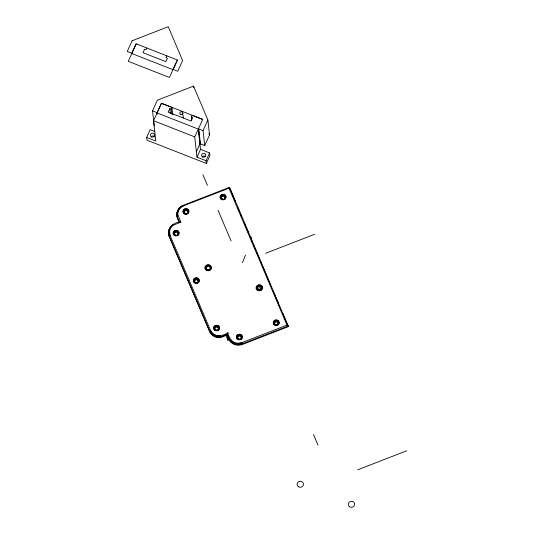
<?xml version="1.0" encoding="UTF-8"?>
<svg xmlns="http://www.w3.org/2000/svg" width="534" height="534" viewBox="0 0 534 534"><rect width="100%" height="100%" fill="white"/><g stroke="black" fill="none" stroke-linecap="round" stroke-linejoin="round"><path stroke-width="0.8" d="M213.587 328.41C213.046 324.799 219.073 323.991 219.527 327.602C220.068 331.214 214.041 332.028 213.587 328.41L214.621 328.617C220.429 335.118 218.439 320.794 214.621 328.617M228.999 188.195L286.958 325.119L288.293 325.967L242.216 343.836L237.857 344.57L237.87 343.295C232.05 343.402 228.939 337.742 227.878 332.695C222.144 336.647 213.733 337.488 210.489 330.332L170.119 235.474L169.558 230.808L170.5 228.111L172.963 225.261L180.852 222.204L177.675 213.98L178.57 210.309L181.006 207.299L183.603 205.797L228.999 188.195L229.593 187.307L288.367 326.641L242.289 344.51A10.38 9.759 -6.4 0 1 230.274 341.606L227.471 335.025L228.011 340.051L227.357 334.257L227.878 332.695M173.143 233.485C172.649 229.867 178.69 229.126 179.097 232.751C179.591 236.362 173.55 237.109 173.143 233.485L174.177 233.698C179.898 240.28 178.102 225.929 174.177 233.698M183.002 211.804C182.501 208.193 188.542 207.446 188.949 211.07C189.443 214.688 183.409 215.429 183.002 211.804L184.036 212.025C189.75 218.6 187.955 204.248 184.036 212.025M193.341 280.937C192.847 277.326 198.882 276.579 199.289 280.203C199.783 283.821 193.749 284.562 193.341 280.937L194.376 281.151C200.096 287.733 198.301 273.381 194.376 281.151M204.976 268.181C204.449 264.323 210.883 263.536 211.324 267.394C211.851 271.252 205.41 272.046 204.976 268.181L206.011 268.395C212.298 275.631 210.323 259.844 206.011 268.395M220.081 197.426C219.587 193.809 225.622 193.068 226.029 196.692C226.523 200.303 220.489 201.051 220.081 197.426L221.116 197.64C226.837 204.222 225.041 189.87 221.116 197.64M236.435 337.368C235.941 333.757 241.975 333.009 242.389 336.634C242.883 340.251 236.842 340.992 236.435 337.368L237.47 337.581C243.19 344.163 241.395 329.812 237.47 337.581M256.126 288.226C255.599 284.368 262.034 283.574 262.474 287.439C263.002 291.297 256.56 292.085 256.126 288.226L257.161 288.44C263.449 295.676 261.48 279.889 257.161 288.44M273.274 323.083C272.781 319.466 278.815 318.725 279.222 322.349C279.716 325.96 273.682 326.708 273.274 323.083L274.309 323.297C280.03 329.878 278.234 315.527 274.309 323.297M230.274 341.606L227.357 334.257L220.235 337.021L218.012 337.027L218.092 335.752M179.638 222.625C174.958 216.724 175.906 208.073 183.249 205.283L229.593 187.307L229.673 187.988M216.857 326.481L216.951 325.206M176.447 231.596L176.554 230.321M186.299 209.915L186.406 208.64M196.639 279.048L196.746 277.773M208.5 266.086L208.607 264.811M223.379 195.537L223.486 194.263M239.733 335.479L239.839 334.204M259.651 286.124L259.758 284.849M276.572 321.194L276.679 319.919M237.857 344.57L236.749 344.477L236.869 343.208M218.012 337.027C214.421 336.694 211.023 334.411 209.608 331.053L169.218 236.148C166.254 228.912 172.475 222.845 179.598 222.031L180.852 222.204M216.917 336.861L217.104 335.606M236.749 344.477L235.661 344.27L235.888 343.022M215.849 336.587L216.137 335.359M235.661 344.27L234.606 343.956L234.927 342.741M216.163 330.806L216.337 330.206M217.358 326.601L217.705 325.386M176.948 231.723L177.301 230.508M186.8 210.042L187.16 208.834M197.139 279.175L197.5 277.967M223.879 195.664L224.24 194.456M209.054 266.226L209.408 265.011M240.233 335.606L240.594 334.397M260.205 286.264L260.559 285.049M277.073 321.321L277.433 320.113M175.686 235.915L175.873 235.314M185.545 214.234L185.725 213.633M195.885 283.367L196.065 282.766M222.625 199.856L222.805 199.255M207.686 270.771L207.873 270.171M238.978 339.798L239.159 339.197M258.836 290.81L259.023 290.216M275.818 325.513L275.998 324.912M214.822 336.206L215.209 335.012M234.606 343.956L233.592 343.542L234.012 342.361M242.489 262.668L245.433 255.139M213.84 335.719L214.321 334.571M136.177 43.921L128.267 61.33L169.432 77.463L177.348 60.055M146.696 48.047L145.909 49.775L144.54 49.235L142.965 52.699L165.834 61.664L167.409 58.206L166.041 57.665L166.822 55.93M154.213 125.75L152.544 110.845L157.383 100.198L193.535 86.101L207.88 119.99L209.555 134.895L204.716 145.548L200.137 143.753L198.468 128.848L203.04 130.643L204.716 145.548M157.303 114.296L157.116 112.641L161.408 103.202L202.76 119.409L194.716 136.871L196.993 157.163L206.044 160.707L206.358 163.451L146.983 140.182L146.67 137.438L150.214 129.642L154.793 131.437M146.67 137.438L155.821 141.023L153.545 120.731L161.462 103.322L171.981 107.447L172.816 114.903M171.748 114.149L171.194 109.183L169.819 108.642L168.243 112.107L191.119 121.071L192.694 117.607L191.319 117.066L192.107 115.337L202.626 119.462M171.194 109.183L171.981 107.447M203.04 130.643L207.88 119.99M196.385 151.776L200.604 142.498M196.993 157.163L200.53 149.366L198.254 129.074L157.089 112.934M206.044 160.707L209.588 152.918L200.53 149.366M206.358 163.451L209.895 155.661L209.588 152.918M233.592 343.542L232.637 343.022L233.151 341.894M212.926 335.138L213.493 334.05M217.805 326.841L218.379 325.747M187.247 210.289L187.828 209.201M177.395 231.97L177.976 230.882M224.327 195.911L224.914 194.823M197.587 279.422L198.174 278.334M209.542 266.493L210.129 265.405M260.692 286.531L261.28 285.443M240.68 335.853L241.268 334.765M277.52 321.568L278.107 320.48M232.637 343.022L231.743 342.407L232.343 341.339M212.078 334.471L212.732 333.443M231.743 342.407L230.928 341.707L231.602 340.705M211.317 333.717L212.045 332.762M215.409 330.626L215.829 330.085M184.791 214.047L185.225 213.507M174.938 235.721L175.372 235.187M221.87 199.663L222.304 199.129M195.13 283.174L195.564 282.64M206.885 270.571L207.319 270.03M258.035 290.609L258.469 290.075M238.224 339.604L238.658 339.07M275.063 325.319L275.497 324.785M218.179 327.182L218.933 326.261M187.608 210.636L188.375 209.722M177.755 232.317L178.523 231.402M224.687 196.258L225.455 195.344M197.947 279.769L198.715 278.855M209.942 266.873L210.71 265.959M261.093 286.912L261.86 285.997M241.048 336.2L241.815 335.285M277.88 321.915L278.648 321.001M210.65 332.889L211.437 332.014M231.022 340.085L230.194 340.926L230.928 341.707M210.076 332.001L210.917 331.207M210.489 330.332L209.608 331.053L209.682 331.734A10.38 9.759 -6.4 0 0 220.308 337.702L227.344 334.972L227.918 340.091L229.58 339.544M218.433 327.602L219.327 326.895M187.861 211.057L188.756 210.356M178.009 232.737L178.903 232.036M224.941 196.679L225.842 195.978M210.222 267.34L211.117 266.64M198.201 280.19L199.102 279.489M261.373 287.379L262.267 286.678M241.301 336.62L242.196 335.919M278.134 322.336L279.035 321.635M170.119 235.474L169.218 236.148L169.298 236.822L209.682 331.734M168.864 235.16L169.785 234.559M214.728 330.266L215.382 329.845M184.117 213.673L184.777 213.266M221.196 199.295L221.857 198.888M174.264 235.354L174.925 234.94M206.171 270.177L206.832 269.763M194.456 282.806L195.117 282.399M257.321 290.216L257.982 289.808M237.557 339.237L238.217 338.83M274.389 324.952L275.05 324.538M177.709 214.815L176.761 215.362L179.598 222.031M168.624 234.139L169.572 233.638M218.573 328.076L219.527 327.602M187.988 211.531L188.949 211.07M225.074 197.153L226.029 196.692M178.136 233.211L179.097 232.751M210.363 267.861L211.324 267.394M198.334 280.664L199.289 280.203M261.513 287.899L262.474 287.439M241.428 337.094L242.389 336.634M278.267 322.81L279.222 322.349M168.497 233.104L169.458 232.697M207.112 269.964L208.54 269.41M265.572 253.31L314.606 234.292M258.943 289.742L260.378 289.181M237.87 343.295L241.829 342.621L286.958 325.119M357.7 469.8L406.741 450.783M176.714 214.321L177.675 213.98M168.497 232.056L169.452 231.749M214.181 329.752L215.015 329.505M220.655 198.775L221.497 198.541M183.576 213.153L184.417 212.919M173.717 234.833L174.565 234.6M205.583 269.623L206.431 269.383M193.915 282.286L194.756 282.052M256.734 289.662L257.582 289.428M273.849 324.432L274.69 324.198M237.009 338.716L237.85 338.483M176.787 213.273L177.742 213.033M218.566 328.564L219.527 328.337M225.068 197.64L226.022 197.426M187.981 212.025L188.943 211.804M178.129 233.698L179.084 233.485M210.356 268.395L211.31 268.181M198.328 281.151L199.282 280.937M261.506 288.44L262.461 288.226M278.261 323.297L279.215 323.083M241.421 337.581L242.376 337.368M168.611 231.015L169.558 230.808M176.981 212.238L177.909 212.098M168.844 229.987L169.765 229.88M177.288 211.23L178.189 211.19M213.787 329.118L214.755 329.084M220.268 198.141L221.243 198.114M183.189 212.519L184.163 212.492M173.336 234.199L174.311 234.172M205.176 268.942L206.151 268.916M193.528 281.652L194.503 281.625M256.327 288.981L257.301 288.961M273.468 323.798L274.436 323.771M236.629 338.082L237.597 338.055M169.191 228.986L170.079 228.979M218.433 329.037L219.327 329.051M224.921 198.114L225.809 198.141M187.841 212.492L188.729 212.519M177.989 234.172L178.87 234.192M210.196 268.916L211.084 268.942M198.181 281.625L199.069 281.652M261.346 288.961L262.234 288.981M278.114 323.771L279.002 323.798M241.281 338.055L242.162 338.082M177.709 210.256L178.57 210.309M169.652 228.031L170.5 228.111M178.236 209.328L179.044 209.468M170.213 227.117L171.007 227.29M178.863 208.46L179.618 208.681M218.172 329.465L218.933 329.692M224.654 198.541L225.408 198.775M187.574 212.919L188.328 213.153M177.722 234.6L178.469 234.833M209.909 269.383L210.656 269.623M261.059 289.428L261.807 289.662M197.914 282.052L198.668 282.286M277.854 324.198L278.601 324.432M241.014 338.483L241.762 338.716M170.88 226.269L171.608 226.523M131.805 53.534L172.976 69.667M152.544 110.845L157.116 112.641M153.545 120.731L194.716 136.871M213.587 327.676L214.621 328.123M179.584 207.653L180.272 207.953M220.088 196.692L221.123 197.153M183.008 211.07L184.043 211.531M173.156 232.751L174.184 233.211M256.133 287.439L257.168 287.899M204.983 267.401L206.017 267.861M193.348 280.203L194.383 280.664M273.281 322.349L274.316 322.81M236.449 336.634L237.476 337.094M171.634 225.495L172.288 225.822M180.399 206.925L181.006 207.299M217.805 329.818L218.379 330.219M213.787 326.962L214.755 327.649M220.302 195.978L221.263 196.679M183.222 210.363L184.183 211.057M256.36 286.678L257.321 287.379M173.37 232.036L174.331 232.737M205.21 266.64L206.171 267.34M273.495 321.635L274.456 322.336M193.562 279.489L194.523 280.19M236.655 335.919L237.617 336.62M224.287 198.882L224.847 199.295M187.2 213.266L187.768 213.673M260.645 289.808L261.206 290.216M177.348 234.94L177.909 235.354M209.495 269.763L210.056 270.177M277.48 324.538L278.04 324.952M197.547 282.399L198.107 282.806M240.64 338.83L241.201 339.237M181.286 206.284L181.807 206.718M172.475 224.794L172.963 225.261M214.181 326.321L215.015 327.222M220.702 195.344L221.53 196.258M256.787 286.004L257.615 286.912M183.623 209.722L184.45 210.636M273.895 321.001L274.723 321.915M205.637 265.959L206.464 266.873M173.77 231.402L174.591 232.317M193.962 278.855L194.79 279.769M237.056 335.285L237.884 336.2M182.241 205.737L182.668 206.217M183.603 205.797L183.249 205.283L183.322 205.957M217.358 330.065L217.705 330.599M223.833 199.129L224.167 199.663M260.145 290.075L260.479 290.609M277.026 324.785L277.36 325.319M186.746 213.507L187.08 214.041M208.994 270.03L209.328 270.571M176.894 235.187L177.228 235.721M240.187 339.07L240.52 339.604M197.093 282.64L197.426 283.174M214.735 325.793L215.382 326.875M221.263 194.823L221.904 195.911M257.388 285.443L258.029 286.531M274.456 320.48L275.097 321.568M184.183 209.201L184.824 210.289M206.237 265.405L206.878 266.493M237.617 334.765L238.257 335.853M174.331 230.882L174.965 231.97M194.523 278.334L195.164 279.422M202.9 174.705L207.432 185.358M218.026 210.242L231.102 240.988M313.458 434.489L317.99 445.142M225.642 334.745L227.918 340.091M208.914 133.393L209.555 134.895M229.98 188.716L235.207 201.071M282.826 313.558L288.367 326.641M237.763 207.613L239.706 212.192M240.674 214.481L241.321 216.01M244.232 222.878L245.199 225.168M245.847 226.696L248.751 233.565M249.725 235.854L251.013 238.912M251.661 240.433L252.629 242.723M253.276 244.252L254.244 246.541M254.892 248.07L255.866 250.359M256.507 251.888L257.481 254.177M258.122 255.706L259.097 257.995M260.712 261.807L261.68 264.103M262.327 265.625L263.295 267.914M263.943 269.443L264.911 271.733M265.558 273.261L266.526 275.551M267.174 277.079L269.109 281.658M270.084 283.948L270.731 285.476M272.987 290.816L273.962 293.106M274.603 294.635L278.161 303.032M279.128 305.321L279.776 306.85M215.409 325.413L215.836 326.621M275.137 320.113L275.551 321.321M258.116 285.056L258.523 286.264M221.944 194.456L222.358 195.664M238.304 334.397L238.711 335.606M206.965 265.011L207.372 266.226M184.864 208.834L185.278 210.042M195.204 277.967L195.618 279.175M175.012 230.514L175.419 231.723M241.829 342.621L242.289 344.51M240.854 342.941L241.161 344.183M219.988 335.759L220.308 337.702M239.873 343.162L240.073 344.423M216.851 330.199L216.944 330.8M276.519 324.912L276.599 325.513M259.591 290.216L259.671 290.81M223.325 199.255L223.406 199.856M239.679 339.197L239.759 339.798M208.44 270.171L208.52 270.771M196.585 282.766L196.666 283.367M186.246 213.633L186.326 214.234M176.394 235.314L176.474 235.915M216.17 325.213L216.337 326.488M275.898 319.919L276.051 321.194M258.923 284.849L259.083 286.124M222.705 194.263L222.858 195.537M239.058 334.204L239.219 335.479M207.773 264.811L207.933 266.086M195.965 277.773L196.118 279.048M185.625 208.64L185.779 209.915M175.773 230.321L175.926 231.596M251.394 237.336L251.621 239.339M198.741 128.954L200.41 143.86M193.535 86.101L193.722 87.763M191.319 117.066L191.693 120.384M182.741 112.941L183.296 117.907M169.819 108.642L170.379 113.608M238.872 343.275L238.965 344.55M219.094 335.806L219.12 337.081M169.298 236.822A10.38 9.759 -6.4 0 1 168.918 230.661M215.089 330.186A1.996 1.876 -6.4 0 1 216.41 327.168A1.996 1.876 -6.4 0 1 218.513 329.718M198.401 281.832A1.996 1.876 -6.4 0 1 198.261 282.306M194.83 282.726A1.996 1.876 -6.4 0 1 195.691 279.856A1.996 1.876 -6.4 0 1 198.408 281.345M178.062 234.853A1.996 1.876 -6.4 0 1 177.795 235.274M174.638 235.274A1.996 1.876 -6.4 0 1 175.746 232.323A1.996 1.876 -6.4 0 1 178.202 234.379M257.361 289.595A2.189 2.063 -6.4 0 1 261.56 289.074M257.995 290.302A2.189 2.063 -6.4 0 1 261.073 289.922M206.845 270.257A2.189 2.063 -6.4 0 1 209.922 269.877M176.834 216.043A10.38 9.759 -6.4 0 1 177.054 212.919M184.857 213.94A1.996 1.876 -6.4 0 1 184.49 213.593M184.237 213.173A1.996 1.876 -6.4 0 1 185.859 210.596A1.996 1.876 -6.4 0 1 188.061 212.699M225.141 198.321A1.996 1.876 -6.4 0 1 225.001 198.795M224.734 199.215A1.996 1.876 -6.4 0 1 224.36 199.562M221.189 198.321A1.996 1.876 -6.4 0 1 225.021 197.36M237.677 338.736A1.996 1.876 -6.4 0 1 239.552 336.14A1.996 1.876 -6.4 0 1 241.355 338.736M241.088 339.157A1.996 1.876 -6.4 0 1 240.714 339.504M238.291 339.504A1.996 1.876 -6.4 0 1 237.93 339.157M274.509 324.452A1.996 1.876 -6.4 0 1 276.392 321.855A1.996 1.876 -6.4 0 1 278.194 324.452M151.049 136.958A2.096 1.969 -6.4 0 1 154.666 136.871M202.179 157.016A2.096 1.969 -6.4 0 1 205.804 156.903M132.105 40.791L127.259 51.444L131.831 53.24L136.123 43.795L177.475 60.008L173.183 69.447L177.762 71.236L182.601 60.589L168.257 26.7L132.105 40.791M298.299 486.661A3.197 3.004 -6.4 0 0 303.439 484.672A3.197 3.004 -6.4 0 0 299.093 481.501A3.197 3.004 -6.4 0 0 298.299 486.661M349.45 506.706A3.197 3.004 -6.4 0 0 354.589 504.71A3.197 3.004 -6.4 0 0 350.251 501.539A3.197 3.004 -6.4 0 0 349.45 506.706M151.536 136.884A2.096 1.969 -6.4 0 0 154.653 135.102A2.096 1.969 -6.4 0 0 151.496 133.473A2.096 1.969 -6.4 0 0 151.536 136.884M180.332 114.243A1.495 1.402 -6.4 0 0 182.735 113.308A1.495 1.402 -6.4 0 0 180.699 111.826A1.495 1.402 -6.4 0 0 180.332 114.243M202.686 156.936A2.096 1.969 -6.4 0 0 205.79 155.134A2.096 1.969 -6.4 0 0 202.626 153.525A2.096 1.969 -6.4 0 0 202.686 156.936"/></g></svg>
